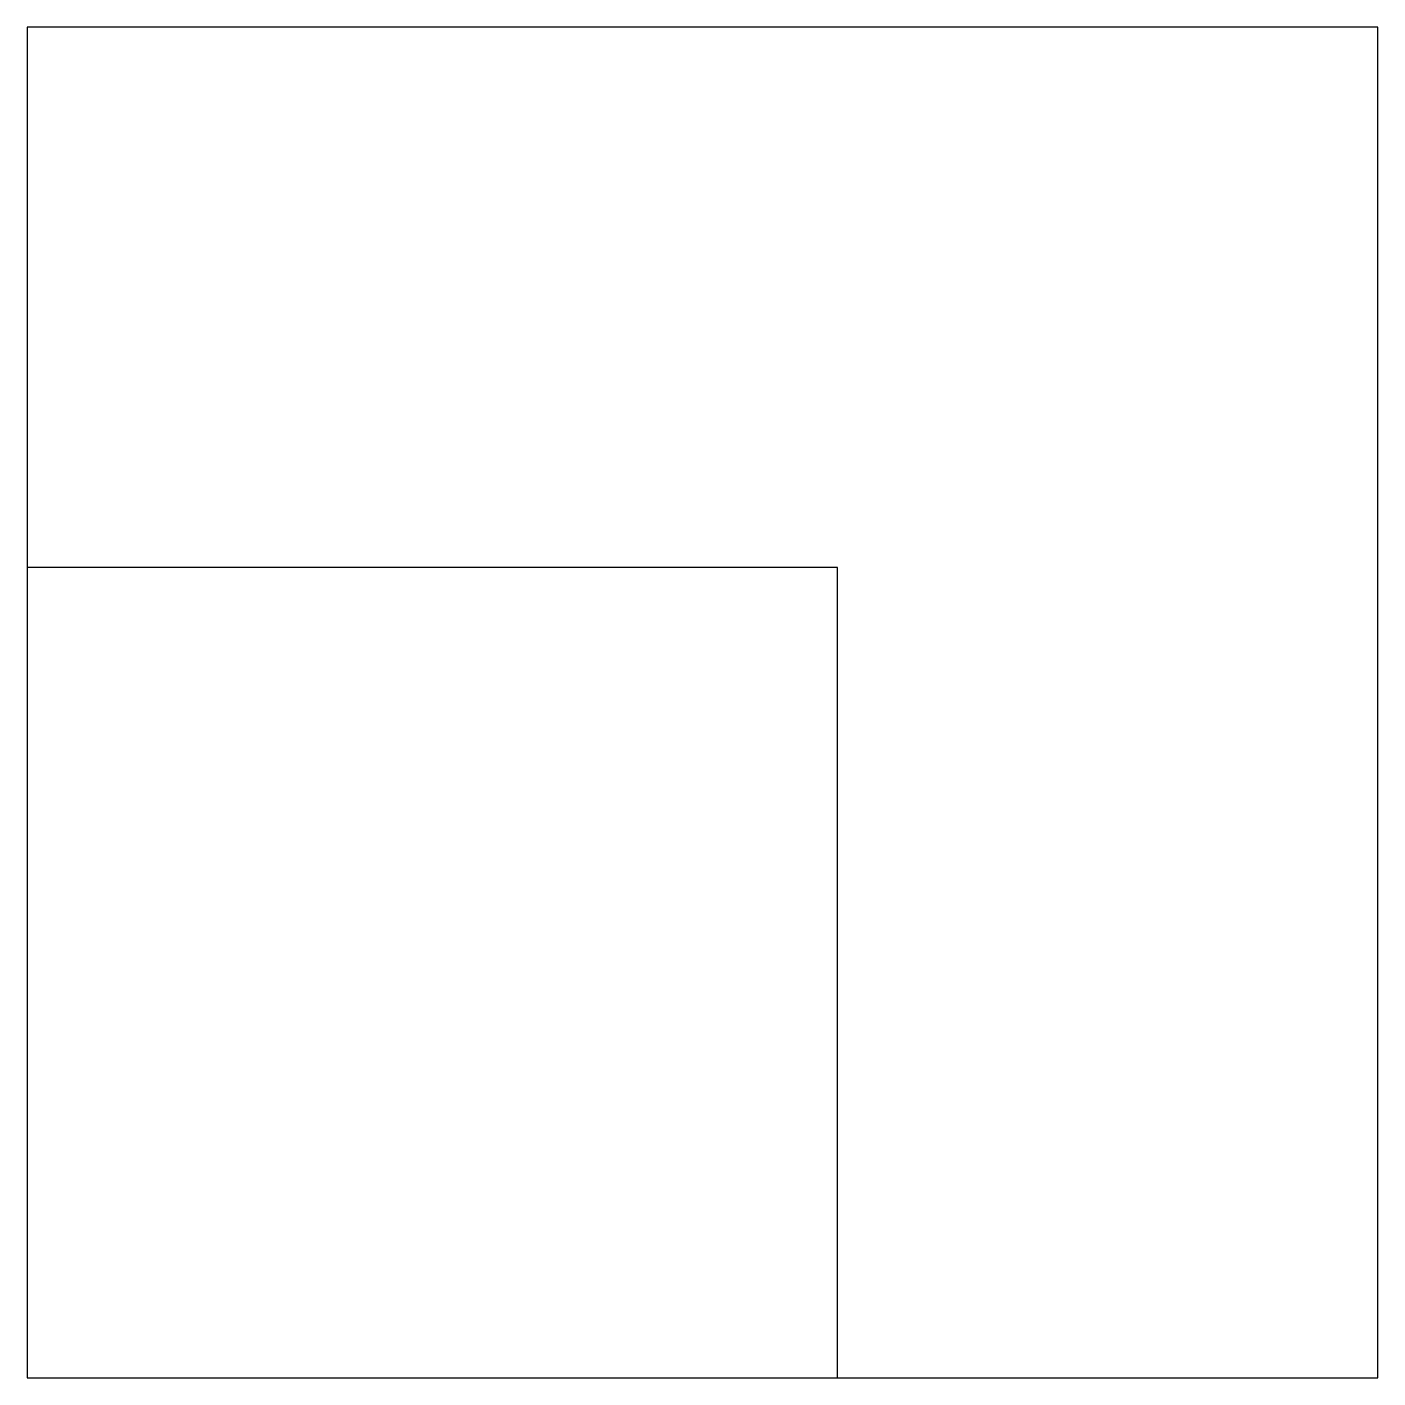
# Model space of a CAD drawing. Header units: millimetres. Extents: x 0 to 1500, y 0 to 1500.
import ezdxf

# ---------------------------------------------------------------- set-up
doc = ezdxf.new("R2010")
doc.units = ezdxf.units.MM

msp = doc.modelspace()

# ---------------------------------------------------------------- linework, layer by layer
at = {"layer": 'FOOTPRINT'}
msp.add_lwpolyline([(0, 0), (900, 0), (900, 900), (0, 900)], close=True, dxfattribs=at)
at = {"layer": 'SAFETY_ZONE'}
msp.add_lwpolyline([(0, 0), (1500, 0), (1500, 1500), (0, 1500)], close=True, dxfattribs=at)

doc.saveas('drawing.dxf')
